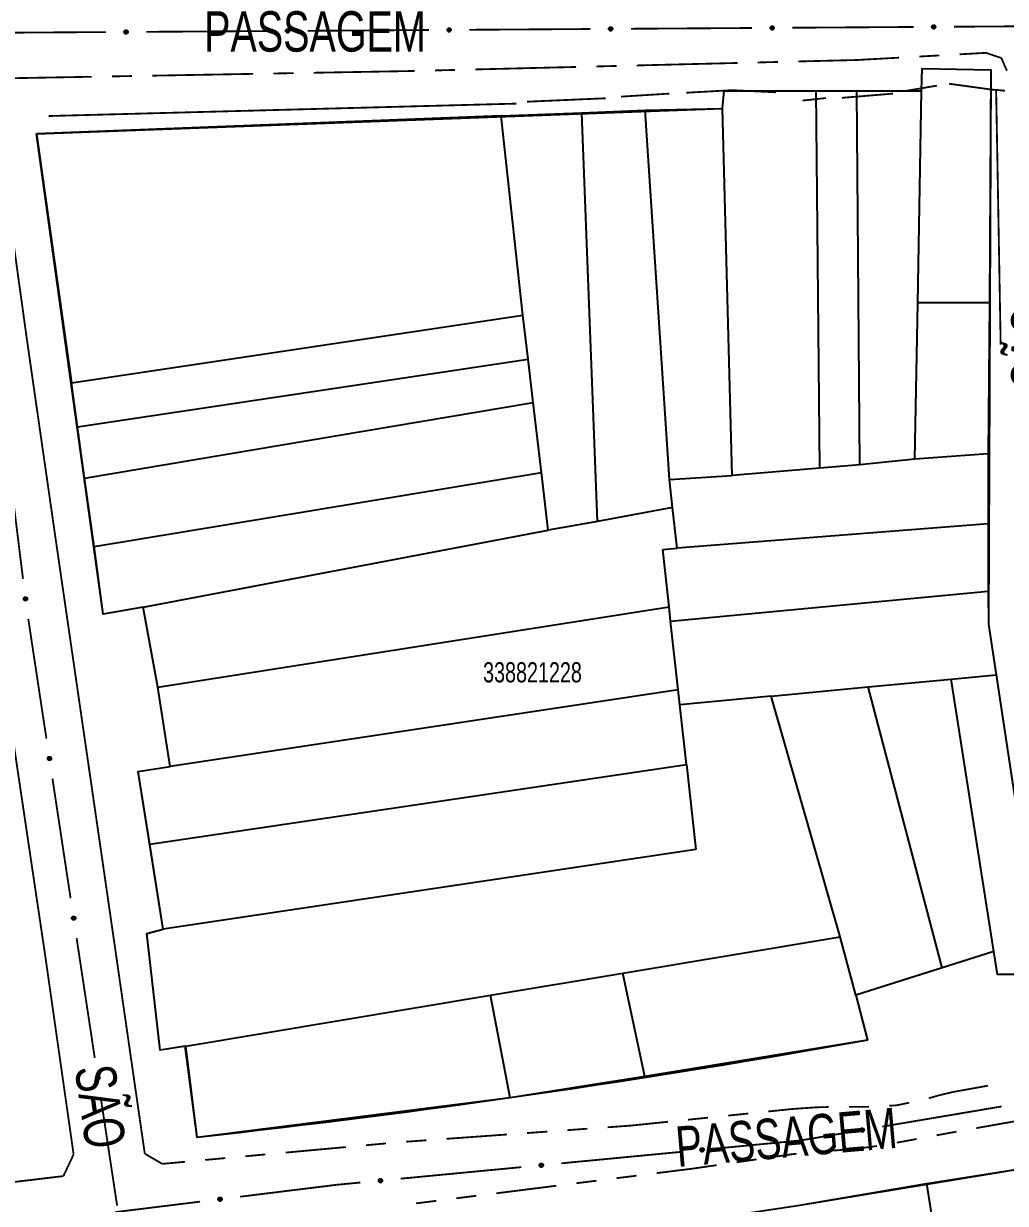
# Model space of a CAD drawing. Extents: x 203614 to 206284, y 4847494 to 4848495.
# Drawn here: x 204158.8 to 204256, y 4847838.7 to 4847955.6 of the extents above; entities that cross this region are included whole.
import ezdxf

# ---------------------------------------------------------------- set-up
doc = ezdxf.new("R2010")
doc.units = 0
doc.header["$LTSCALE"] = 1.5
doc.header["$MEASUREMENT"] = 0
doc.linetypes.add('PHANTOMX2', pattern=[5, 2.5, -0.5, 0.5, -0.5, 0.5, -0.5])
for name, color, linetype in [('CD-MALHA-LOTES', 40, 'CONTINUOUS'), ('CD_TXT_QUADRA', 7, 'CONTINUOUS'), ('HD-VALAS-DRENOS', 170, 'CONTINUOUS'), ('RU-QUADRAS', 210, 'CONTINUOUS'), ('SV-EIXO-RUA-N-PAV', 6, 'CONTINUOUS'), ('SV-EIXO-RUA-PAV', 20, 'CONTINUOUS'), ('SV-RUA-NAO-PAV-S-GUIA-C-GUIA', 7, 'PHANTOMX2'), ('SV-RUA-PAVIM-S-GUIA-C-GUIA', 7, 'CONTINUOUS'), ('SV-TXT-RUA-N-PAV-S-GUIA-C-GUIA', 7, 'CONTINUOUS'), ('SV-TXT-RUA-PAV-S-GUIA-C-GUIA', 7, 'CONTINUOUS')]:
    doc.layers.add(name, color=color, linetype=linetype)
doc.styles.add('ARIAL', font='ARIAL.TTF')

msp = doc.modelspace()

# ---------------------------------------------------------------- linework, layer by layer
at = {"layer": 'CD-MALHA-LOTES', "flags": 128}
for points in [[(204247.72, 4847948.93), (204247.76, 4847951.13)], [(204247.76, 4847951.13), (204254.58, 4847951)], [(204254.58, 4847951), (204254.45, 4847927.92)], [(204228.01, 4847947.16), (204228.15, 4847948.92)], [(204228.15, 4847948.92), (204237.29, 4847948.92)], [(204237.29, 4847948.92), (204241.29, 4847948.96)], [(204237.63, 4847911.54), (204237.29, 4847948.92)], [(204241.29, 4847948.96), (204247.72, 4847948.93)], [(204241.6, 4847911.88), (204241.29, 4847948.96)], [(204247.34, 4847927.92), (204247.72, 4847948.93)], [(204220.32, 4847947), (204228.01, 4847947.16)], [(204228.96, 4847910.81), (204228.01, 4847947.16)], [(204206.06, 4847946.44), (204160.05, 4847944.66)], [(204206.06, 4847946.44), (204214.07, 4847946.75)], [(204208.23, 4847926.7), (204206.06, 4847946.44)], [(204214.07, 4847946.75), (204220.32, 4847947)], [(204215.6, 4847906.24), (204214.07, 4847946.75)], [(204222.73, 4847910.4), (204220.32, 4847947)], [(204160.05, 4847944.66), (204163.51, 4847919.98)], [(204247.05, 4847912.43), (204247.34, 4847927.92)], [(204254.45, 4847927.92), (204247.34, 4847927.92)], [(204254.45, 4847927.92), (204254.32, 4847912.95)], [(204163.51, 4847919.98), (204208.23, 4847926.7)], [(204208.74, 4847922.33), (204208.23, 4847926.7)], [(204164.11, 4847915.63), (204208.74, 4847922.33)], [(204209.24, 4847918.04), (204208.74, 4847922.33)], [(204164.11, 4847915.63), (204163.51, 4847919.98)], [(204164.81, 4847910.55), (204209.24, 4847918.04)], [(204210.05, 4847911.12), (204209.24, 4847918.04)], [(204164.81, 4847910.55), (204164.11, 4847915.63)], [(204247.05, 4847912.43), (204241.6, 4847911.88)], [(204254.32, 4847912.95), (204247.05, 4847912.43)], [(204254.32, 4847912.95), (204254.32, 4847906.03)], [(204165.74, 4847903.77), (204210.05, 4847911.12)], [(204210.72, 4847905.39), (204210.05, 4847911.12)], [(204237.63, 4847911.54), (204228.96, 4847910.81)], [(204241.6, 4847911.88), (204237.63, 4847911.54)], [(204165.74, 4847903.77), (204164.81, 4847910.55)], [(204222.73, 4847910.4), (204228.96, 4847910.81)], [(204223.03, 4847907.65), (204222.73, 4847910.4)], [(204223.03, 4847907.65), (204215.6, 4847906.24)], [(204223.52, 4847903.61), (204223.03, 4847907.65)], [(204215.6, 4847906.24), (204210.72, 4847905.39)], [(204170.62, 4847897.76), (204210.72, 4847905.39)], [(204254.32, 4847906.03), (204223.52, 4847903.61)], [(204254.32, 4847906.03), (204254.32, 4847899.36)], [(204166.66, 4847897.08), (204165.74, 4847903.77)], [(204222.07, 4847903.48), (204223.52, 4847903.61)], [(204222.7, 4847897.8), (204222.07, 4847903.48)], [(204222.86, 4847896.37), (204254.32, 4847899.36)], [(204254.32, 4847899.36), (204254.33, 4847896.08), (204255.09, 4847891.07)], [(204170.62, 4847897.76), (204166.66, 4847897.08)], [(204172.06, 4847889.83), (204170.62, 4847897.76)], [(204172.06, 4847889.83), (204222.7, 4847897.8)], [(204222.86, 4847896.37), (204222.7, 4847897.8)], [(204223.61, 4847889.57), (204222.86, 4847896.37)], [(204250.63, 4847890.64), (204255.09, 4847891.07)], [(204255.09, 4847891.07), (204259.61, 4847861.36)], [(204232.83, 4847888.94), (204242.41, 4847889.86)], [(204242.41, 4847889.86), (204250.63, 4847890.64)], [(204249.75, 4847862.02), (204242.41, 4847889.86)], [(204254.88, 4847863.64), (204250.63, 4847890.64)], [(204173.27, 4847881.97), (204172.06, 4847889.83)], [(204223.61, 4847889.57), (204173.27, 4847881.97)], [(204223.78, 4847888.08), (204223.61, 4847889.57)], [(204232.83, 4847888.94), (204223.78, 4847888.08)], [(204239.66, 4847865.11), (204232.83, 4847888.94)], [(204224.44, 4847882.18), (204223.78, 4847888.08)], [(204170.1, 4847881.47), (204173.27, 4847881.97)], [(204171.26, 4847874.27), (204224.44, 4847882.18)], [(204224.44, 4847882.18), (204225.37, 4847873.74)], [(204171.26, 4847874.27), (204170.1, 4847881.47)], [(204172.6, 4847865.86), (204171.26, 4847874.27)], [(204225.37, 4847873.74), (204172.6, 4847865.86)], [(204170.97, 4847865.42), (204172.6, 4847865.86)], [(204172.29, 4847853.88), (204170.97, 4847865.42)], [(204218.11, 4847861.51), (204239.66, 4847865.11)], [(204241.19, 4847859.31), (204239.66, 4847865.11)], [(204254.88, 4847863.64), (204249.75, 4847862.02)], [(204255.24, 4847861.36), (204254.88, 4847863.64)], [(204249.75, 4847862.02), (204241.19, 4847859.31)], [(204205, 4847859.31), (204218.11, 4847861.51)], [(204220.3, 4847851.27), (204218.11, 4847861.51)], [(204259.61, 4847861.36), (204255.24, 4847861.36)], [(204174.84, 4847854.26), (204205, 4847859.31)], [(204206.97, 4847849.14), (204205, 4847859.31)], [(204241.19, 4847859.31), (204242.36, 4847854.87)], [(204242.36, 4847854.87), (204220.3, 4847851.27)], [(204174.84, 4847854.26), (204172.29, 4847853.88)], [(204175.95, 4847845.22), (204174.84, 4847854.26)], [(204220.3, 4847851.27), (204206.97, 4847849.14)], [(204206.97, 4847849.14), (204175.95, 4847845.22)], [(204248.23, 4847840.66), (204258.27, 4847842.23)], [(204235.64, 4847838.51), (204248.23, 4847840.66)], [(204253.35, 4847808.18), (204248.23, 4847840.66)]]:
    msp.add_lwpolyline(points, dxfattribs=at)
at = {"layer": 'HD-VALAS-DRENOS', "const_width": 0.18, "flags": 128}
for points in [[(204246.29, 4847948.94), (204249.23, 4847949.44)], [(204255.98, 4847948.93), (204255.1, 4847949.02), (204254.72, 4847949.04), (204250.43, 4847949.63)], [(204217.93, 4847948.35), (204222.72, 4847948.65)], [(204224.42, 4847948.74), (204228.98, 4847948.99), (204233.28, 4847948.78)], [(204235.92, 4847947.96), (204238.24, 4847948.21)], [(204239.82, 4847948.23), (204244.88, 4847948.65)], [(204255.1, 4847949.02), (204255.55, 4847923.77)], [(204161.26, 4847946.43), (204207.58, 4847947.66)], [(204208.64, 4847947.85), (204216.42, 4847948.19)]]:
    msp.add_lwpolyline(points, dxfattribs=at)
at = {"layer": 'RU-QUADRAS', "color": 6, "linetype": 'Continuous'}
for points in [[(204160.05, 4847944.66), (204228.01, 4847947.16), (204228.15, 4847948.92), (204247.72, 4847948.93), (204247.76, 4847951.13), (204254.58, 4847951), (204254.33, 4847896.08), (204259.61, 4847861.36), (204255.24, 4847861.36), (204254.88, 4847863.64), (204241.19, 4847859.31), (204242.36, 4847854.87, -0.0174084574), (204175.95, 4847845.22), (204174.77, 4847854.25), (204172.29, 4847853.88), (204170.97, 4847865.42), (204172.6, 4847865.86), (204170.1, 4847881.47), (204173.27, 4847881.97), (204172.06, 4847889.83), (204170.62, 4847897.76), (204166.66, 4847897.08)], [(204175.35, 4847825.45), (204178.84, 4847825.74), (204178.17, 4847832.45), (204226.63, 4847837.14), (204235.64, 4847838.51), (204258.27, 4847842.23), (204258.01, 4847843.66), (204293.08, 4847848.15), (204292.6, 4847850.87), (204298.67, 4847851.53), (204301.62, 4847832.16), (204303.82, 4847832.47), (204302.51, 4847842.34), (204301.73, 4847842.22), (204300.45, 4847850.55), (204318.1, 4847853.19), (204323.84, 4847804.4), (204258.07, 4847777.19), (204236.82, 4847769.9, -0.0473673388), (204186.28, 4847757.75), (204178.97, 4847812.6), (204176.93, 4847812.68)]]:
    msp.add_lwpolyline(points, format="xyb", close=True, dxfattribs=at)
at = {"layer": 'SV-EIXO-RUA-N-PAV', "flags": 128}
for points in [[(204232.773468, 4847955.274394), (204232.807336, 4847955.309678), (204232.843659, 4847955.333078), (204232.879571, 4847955.343875), (204232.913794, 4847955.345141), (204232.948951, 4847955.342493), (204232.983808, 4847955.332003), (204233.019917, 4847955.31179), (204233.05555, 4847955.278065), (204233.077075, 4847955.23928), (204233.089544, 4847955.204638), (204233.092919, 4847955.169029), (204233.089775, 4847955.134918), (204233.077681, 4847955.099071), (204233.05684, 4847955.062679), (204233.02206, 4847955.027668), (204232.986293, 4847955.004972), (204232.951282, 4847954.995441), (204232.915462, 4847954.992275), (204232.879601, 4847954.995408), (204232.845444, 4847955.005903), (204232.808841, 4847955.026952), (204232.77474, 4847955.061738), (204232.751696, 4847955.097153), (204232.741676, 4847955.13202), (204232.739353, 4847955.167356), (204232.74158, 4847955.202651), (204232.750666, 4847955.238129), (204232.773468, 4847955.274394)], [(204248.773149, 4847955.375406), (204248.807017, 4847955.410691), (204248.84334, 4847955.43409), (204248.879252, 4847955.444887), (204248.913475, 4847955.446153), (204248.948632, 4847955.443505), (204248.983489, 4847955.433015), (204249.019598, 4847955.412803), (204249.055231, 4847955.379077), (204249.076757, 4847955.340292), (204249.089226, 4847955.30565), (204249.0926, 4847955.270041), (204249.089456, 4847955.23593), (204249.077362, 4847955.200083), (204249.056521, 4847955.163691), (204249.021741, 4847955.128681), (204248.985974, 4847955.105984), (204248.950964, 4847955.096453), (204248.915143, 4847955.093287), (204248.879282, 4847955.096421), (204248.845125, 4847955.106915), (204248.808522, 4847955.127965), (204248.774421, 4847955.16275), (204248.751377, 4847955.198165), (204248.741357, 4847955.233033), (204248.739034, 4847955.268369), (204248.741261, 4847955.303663), (204248.750347, 4847955.339141), (204248.773149, 4847955.375406)], [(204168.774743, 4847954.870345), (204168.808611, 4847954.905629), (204168.844934, 4847954.929029), (204168.880847, 4847954.939826), (204168.915069, 4847954.941092), (204168.950227, 4847954.938444), (204168.985084, 4847954.927954), (204169.021192, 4847954.907741), (204169.056826, 4847954.874015), (204169.078351, 4847954.835231), (204169.09082, 4847954.800589), (204169.094195, 4847954.764979), (204169.09105, 4847954.730869), (204169.078956, 4847954.695022), (204169.058115, 4847954.658629), (204169.023336, 4847954.623619), (204168.987568, 4847954.600923), (204168.952558, 4847954.591392), (204168.916737, 4847954.588225), (204168.880877, 4847954.591359), (204168.84672, 4847954.601854), (204168.810116, 4847954.622903), (204168.776016, 4847954.657688), (204168.752972, 4847954.693104), (204168.742951, 4847954.727971), (204168.740628, 4847954.763307), (204168.742855, 4847954.798602), (204168.751942, 4847954.83408), (204168.774743, 4847954.870345)], [(204184.774424, 4847954.971357), (204184.808292, 4847955.006641), (204184.844615, 4847955.030041), (204184.880528, 4847955.040838), (204184.91475, 4847955.042104), (204184.949908, 4847955.039456), (204184.984765, 4847955.028966), (204185.020873, 4847955.008754), (204185.056507, 4847954.975028), (204185.078032, 4847954.936243), (204185.090501, 4847954.901601), (204185.093876, 4847954.865992), (204185.090731, 4847954.831881), (204185.078637, 4847954.796034), (204185.057797, 4847954.759642), (204185.023017, 4847954.724631), (204184.987249, 4847954.701935), (204184.952239, 4847954.692404), (204184.916418, 4847954.689238), (204184.880558, 4847954.692371), (204184.846401, 4847954.702866), (204184.809797, 4847954.723915), (204184.775697, 4847954.758701), (204184.752653, 4847954.794116), (204184.742633, 4847954.828983), (204184.740309, 4847954.864319), (204184.742537, 4847954.899614), (204184.751623, 4847954.935092), (204184.774424, 4847954.971357)], [(204200.774105, 4847955.072369), (204200.807973, 4847955.107654), (204200.844296, 4847955.131053), (204200.880209, 4847955.14185), (204200.914432, 4847955.143117), (204200.949589, 4847955.140468), (204200.984446, 4847955.129978), (204201.020554, 4847955.109766), (204201.056188, 4847955.07604), (204201.077713, 4847955.037255), (204201.090182, 4847955.002613), (204201.093557, 4847954.967004), (204201.090412, 4847954.932893), (204201.078318, 4847954.897046), (204201.057478, 4847954.860654), (204201.022698, 4847954.825644), (204200.986931, 4847954.802947), (204200.95192, 4847954.793416), (204200.916099, 4847954.79025), (204200.880239, 4847954.793384), (204200.846082, 4847954.803878), (204200.809478, 4847954.824928), (204200.775378, 4847954.859713), (204200.752334, 4847954.895128), (204200.742314, 4847954.929996), (204200.739991, 4847954.965332), (204200.742218, 4847955.000626), (204200.751304, 4847955.036105), (204200.774105, 4847955.072369)], [(204216.773787, 4847955.173382), (204216.807655, 4847955.208666), (204216.843977, 4847955.232066), (204216.87989, 4847955.242863), (204216.914113, 4847955.244129), (204216.94927, 4847955.241481), (204216.984127, 4847955.230991), (204217.020235, 4847955.210778), (204217.055869, 4847955.177052), (204217.077394, 4847955.138268), (204217.089863, 4847955.103626), (204217.093238, 4847955.068016), (204217.090093, 4847955.033906), (204217.078, 4847954.998059), (204217.057159, 4847954.961666), (204217.022379, 4847954.926656), (204216.986612, 4847954.90396), (204216.951601, 4847954.894429), (204216.915781, 4847954.891262), (204216.87992, 4847954.894396), (204216.845763, 4847954.904891), (204216.809159, 4847954.92594), (204216.775059, 4847954.960725), (204216.752015, 4847954.996141), (204216.741995, 4847955.031008), (204216.739672, 4847955.066344), (204216.741899, 4847955.101639), (204216.750985, 4847955.137117), (204216.773787, 4847955.173382)], [(204241.686867, 4847846.040592), (204241.714633, 4847846.080855), (204241.74673, 4847846.109781), (204241.780444, 4847846.126202), (204241.81402, 4847846.132944), (204241.849146, 4847846.135973), (204241.885235, 4847846.131213), (204241.924119, 4847846.117058), (204241.964704, 4847846.089489), (204241.992175, 4847846.054661), (204242.010042, 4847846.02247), (204242.019088, 4847845.987863), (204242.021459, 4847845.95369), (204242.015275, 4847845.916367), (204242.000546, 4847845.877102), (204241.971836, 4847845.836963), (204241.940175, 4847845.808821), (204241.907148, 4847845.793794), (204241.8723, 4847845.78492), (204241.836401, 4847845.782257), (204241.801003, 4847845.787133), (204241.761495, 4847845.802035), (204241.722254, 4847845.830897), (204241.693825, 4847845.862154), (204241.678338, 4847845.894961), (204241.670374, 4847845.929467), (204241.666908, 4847845.964661), (204241.670182, 4847846.001138), (204241.686867, 4847846.040592)], [(204225.824775, 4847844.084589), (204225.855372, 4847844.122744), (204225.889472, 4847844.14928), (204225.924283, 4847844.163226), (204225.958257, 4847844.167529), (204225.993511, 4847844.168016), (204226.029162, 4847844.160666), (204226.066924, 4847844.143743), (204226.105414, 4847844.113317), (204226.130302, 4847844.076599), (204226.1458, 4847844.043203), (204226.152327, 4847844.008034), (204226.152226, 4847843.973779), (204226.143366, 4847843.936999), (204226.125843, 4847843.898898), (204226.094313, 4847843.860935), (204226.060704, 4847843.83515), (204226.026679, 4847843.822545), (204225.991282, 4847843.816207), (204225.955284, 4847843.816141), (204225.92033, 4847843.823558), (204225.882, 4847843.841271), (204225.844943, 4847843.872888), (204225.818843, 4847843.906115), (204225.805763, 4847843.939954), (204225.800308, 4847843.974943), (204225.79939, 4847844.010296), (204225.805287, 4847844.046442), (204225.824775, 4847844.084589)], [(204209.897394, 4847842.561915), (204209.927992, 4847842.60007), (204209.962091, 4847842.626605), (204209.996902, 4847842.640552), (204210.030876, 4847842.644854), (204210.06613, 4847842.645342), (204210.101781, 4847842.637991), (204210.139543, 4847842.621068), (204210.178034, 4847842.590643), (204210.202921, 4847842.553925), (204210.218419, 4847842.520528), (204210.224946, 4847842.485359), (204210.224845, 4847842.451104), (204210.215986, 4847842.414324), (204210.198462, 4847842.376224), (204210.166932, 4847842.338261), (204210.133323, 4847842.312475), (204210.099298, 4847842.29987), (204210.063901, 4847842.293533), (204210.027904, 4847842.293467), (204209.992949, 4847842.300884), (204209.954619, 4847842.318596), (204209.917562, 4847842.350213), (204209.891462, 4847842.38344), (204209.878382, 4847842.417279), (204209.872927, 4847842.452269), (204209.872009, 4847842.487622), (204209.877906, 4847842.523767), (204209.897394, 4847842.561915)], [(204193.970013, 4847841.03924), (204194.000611, 4847841.077395), (204194.03471, 4847841.103931), (204194.069521, 4847841.117877), (204194.103496, 4847841.12218), (204194.138749, 4847841.122667), (204194.174401, 4847841.115316), (204194.212162, 4847841.098393), (204194.250653, 4847841.067968), (204194.27554, 4847841.03125), (204194.291039, 4847840.997853), (204194.297565, 4847840.962685), (204194.297465, 4847840.92843), (204194.288605, 4847840.89165), (204194.271081, 4847840.853549), (204194.239551, 4847840.815586), (204194.205942, 4847840.789801), (204194.171917, 4847840.777195), (204194.13652, 4847840.770858), (204194.100523, 4847840.770792), (204194.065568, 4847840.778209), (204194.027239, 4847840.795922), (204193.990181, 4847840.827539), (204193.964081, 4847840.860766), (204193.951001, 4847840.894604), (204193.945547, 4847840.929594), (204193.944628, 4847840.964947), (204193.950525, 4847841.001092), (204193.970013, 4847841.03924)], [(204178.074983, 4847839.193318), (204178.104519, 4847839.232301), (204178.137875, 4847839.259765), (204178.172288, 4847839.274664), (204178.206132, 4847839.2799), (204178.241359, 4847839.281358), (204178.277199, 4847839.274991), (204178.315412, 4847839.259114), (204178.354725, 4847839.22976), (204178.380614, 4847839.193741), (204178.397026, 4847839.160783), (204178.404518, 4847839.125808), (204178.40536, 4847839.091563), (204178.397516, 4847839.054553), (204178.381048, 4847839.015984), (204178.350575, 4847838.977168), (204178.317689, 4847838.950467), (204178.284024, 4847838.93693), (204178.248814, 4847838.929621), (204178.212832, 4847838.928564), (204178.177687, 4847838.935016), (204178.138884, 4847838.951667), (204178.100971, 4847838.982252), (204178.073966, 4847839.014748), (204178.059959, 4847839.048213), (204178.053544, 4847839.08304), (204178.051652, 4847839.118354), (204178.056552, 4847839.154648), (204178.074983, 4847839.193318)]]:
    msp.add_lwpolyline(points, close=True, dxfattribs=at)
for points in [[(204232.773468, 4847955.274394), (204233.019917, 4847955.31179)], [(204232.792697, 4847955.292864), (204232.99447, 4847955.321429)], [(204232.807336, 4847955.309678), (204232.983808, 4847955.332003)], [(204232.827984, 4847955.323107), (204232.957534, 4847955.336206)], [(204232.843659, 4847955.333078), (204232.948951, 4847955.342493)], [(204248.741261, 4847955.303663), (204249.076757, 4847955.340292)], [(204248.743928, 4847955.287135), (204249.078005, 4847955.324723)], [(204248.750347, 4847955.339141), (204249.055231, 4847955.379077)], [(204248.750535, 4847955.321291), (204249.061407, 4847955.360096)], [(204248.7626, 4847955.355481), (204249.033902, 4847955.394037)], [(204248.773149, 4847955.375406), (204249.019598, 4847955.412803)], [(204248.792378, 4847955.393876), (204248.994151, 4847955.422441)], [(204248.807017, 4847955.410691), (204248.983489, 4847955.433015)], [(204248.827665, 4847955.424119), (204248.957215, 4847955.437218)], [(204248.84334, 4847955.43409), (204248.948632, 4847955.443505)], [(204168.740628, 4847954.763307), (204169.09082, 4847954.800589)], [(204168.742855, 4847954.798602), (204169.078351, 4847954.835231)], [(204168.742951, 4847954.727971), (204169.094195, 4847954.764979)], [(204168.74439, 4847954.745224), (204169.090765, 4847954.78016)], [(204168.745522, 4847954.782074), (204169.0796, 4847954.819661)], [(204168.751437, 4847954.70979), (204169.089608, 4847954.747403)], [(204168.751942, 4847954.83408), (204169.056826, 4847954.874015)], [(204168.752129, 4847954.816229), (204169.063002, 4847954.855035)], [(204168.752972, 4847954.693104), (204169.09105, 4847954.730869)], [(204168.764195, 4847954.850419), (204169.035496, 4847954.888975)], [(204168.76667, 4847954.674408), (204169.08028, 4847954.711866)], [(204168.774743, 4847954.870345), (204169.021192, 4847954.907741)], [(204168.776016, 4847954.657688), (204169.078956, 4847954.695022)], [(204168.793972, 4847954.888815), (204168.995745, 4847954.91738)], [(204168.796896, 4847954.64185), (204169.065495, 4847954.676295)], [(204168.808611, 4847954.905629), (204168.985084, 4847954.927954)], [(204168.810116, 4847954.622903), (204169.058115, 4847954.658629)], [(204168.82926, 4847954.919058), (204168.958809, 4847954.932156)], [(204168.83391, 4847954.614792), (204169.032971, 4847954.640611)], [(204168.844934, 4847954.929029), (204168.950227, 4847954.938444)], [(204168.84672, 4847954.601854), (204169.023336, 4847954.623619)], [(204168.868134, 4847954.597269), (204168.999039, 4847954.611741)], [(204168.880877, 4847954.591359), (204168.987568, 4847954.600923)], [(204184.740309, 4847954.864319), (204185.090501, 4847954.901601)], [(204184.742537, 4847954.899614), (204185.078032, 4847954.936243)], [(204184.742633, 4847954.828983), (204185.093876, 4847954.865992)], [(204184.744072, 4847954.846236), (204185.090447, 4847954.881172)], [(204184.745203, 4847954.883086), (204185.079281, 4847954.920674)], [(204184.751118, 4847954.810802), (204185.089289, 4847954.848416)], [(204184.751623, 4847954.935092), (204185.056507, 4847954.975028)], [(204184.751811, 4847954.917242), (204185.062683, 4847954.956047)], [(204184.752653, 4847954.794116), (204185.090731, 4847954.831881)], [(204184.763876, 4847954.951432), (204185.035178, 4847954.989987)], [(204184.766351, 4847954.77542), (204185.079961, 4847954.812879)], [(204184.774424, 4847954.971357), (204185.020873, 4847955.008754)], [(204184.775697, 4847954.758701), (204185.078637, 4847954.796034)], [(204184.793653, 4847954.989827), (204184.995426, 4847955.018392)], [(204184.796577, 4847954.742862), (204185.065176, 4847954.777307)], [(204184.808292, 4847955.006641), (204184.984765, 4847955.028966)], [(204184.809797, 4847954.723915), (204185.057797, 4847954.759642)], [(204184.828941, 4847955.02007), (204184.95849, 4847955.033169)], [(204184.833591, 4847954.715805), (204185.032652, 4847954.741623)], [(204184.844615, 4847955.030041), (204184.949908, 4847955.039456)], [(204184.846401, 4847954.702866), (204185.023017, 4847954.724631)], [(204184.867815, 4847954.698282), (204184.99872, 4847954.712754)], [(204184.880558, 4847954.692371), (204184.987249, 4847954.701935)], [(204200.739991, 4847954.965332), (204201.090182, 4847955.002613)], [(204200.742218, 4847955.000626), (204201.077713, 4847955.037255)], [(204200.742314, 4847954.929996), (204201.093557, 4847954.967004)], [(204200.743753, 4847954.947249), (204201.090128, 4847954.982185)], [(204200.744885, 4847954.984099), (204201.078962, 4847955.021686)], [(204200.750799, 4847954.911815), (204201.08897, 4847954.949428)], [(204200.751304, 4847955.036105), (204201.056188, 4847955.07604)], [(204200.751492, 4847955.018254), (204201.062364, 4847955.057059)], [(204200.752334, 4847954.895128), (204201.090412, 4847954.932893)], [(204200.763557, 4847955.052444), (204201.034859, 4847955.091)], [(204200.766033, 4847954.876433), (204201.079642, 4847954.913891)], [(204200.774105, 4847955.072369), (204201.020554, 4847955.109766)], [(204200.775378, 4847954.859713), (204201.078318, 4847954.897046)], [(204200.793334, 4847955.090839), (204200.995107, 4847955.119404)], [(204200.796258, 4847954.843874), (204201.064857, 4847954.878319)], [(204200.807973, 4847955.107654), (204200.984446, 4847955.129978)], [(204200.809478, 4847954.824928), (204201.057478, 4847954.860654)], [(204200.828622, 4847955.121082), (204200.958171, 4847955.134181)], [(204200.833272, 4847954.816817), (204201.032333, 4847954.842636)], [(204200.844296, 4847955.131053), (204200.949589, 4847955.140468)], [(204200.846082, 4847954.803878), (204201.022698, 4847954.825644)], [(204200.867496, 4847954.799294), (204200.998402, 4847954.813766)], [(204200.880239, 4847954.793384), (204200.986931, 4847954.802947)], [(204216.739672, 4847955.066344), (204217.089863, 4847955.103626)], [(204216.741899, 4847955.101639), (204217.077394, 4847955.138268)], [(204216.741995, 4847955.031008), (204217.093238, 4847955.068016)], [(204216.743434, 4847955.048261), (204217.089809, 4847955.083197)], [(204216.744566, 4847955.085111), (204217.078643, 4847955.122698)], [(204216.75048, 4847955.012827), (204217.088651, 4847955.05044)], [(204216.750985, 4847955.137117), (204217.055869, 4847955.177052)], [(204216.751173, 4847955.119266), (204217.062045, 4847955.158072)], [(204216.752015, 4847954.996141), (204217.090093, 4847955.033906)], [(204216.763238, 4847955.153456), (204217.03454, 4847955.192012)], [(204216.765714, 4847954.977445), (204217.079324, 4847955.014903)], [(204216.773787, 4847955.173382), (204217.020235, 4847955.210778)], [(204216.775059, 4847954.960725), (204217.078, 4847954.998059)], [(204216.793016, 4847955.191852), (204216.994789, 4847955.220416)], [(204216.795939, 4847954.944887), (204217.064538, 4847954.979332)], [(204216.807655, 4847955.208666), (204216.984127, 4847955.230991)], [(204216.809159, 4847954.92594), (204217.057159, 4847954.961666)], [(204216.828303, 4847955.222094), (204216.957852, 4847955.235193)], [(204216.832953, 4847954.917829), (204217.032014, 4847954.943648)], [(204216.843977, 4847955.232066), (204216.94927, 4847955.241481)], [(204216.845763, 4847954.904891), (204217.022379, 4847954.926656)], [(204216.867177, 4847954.900306), (204216.998083, 4847954.914778)], [(204216.87992, 4847954.894396), (204216.986612, 4847954.90396)], [(204232.739353, 4847955.167356), (204233.089544, 4847955.204638)], [(204232.74158, 4847955.202651), (204233.077075, 4847955.23928)], [(204232.741676, 4847955.13202), (204233.092919, 4847955.169029)], [(204232.743115, 4847955.149273), (204233.08949, 4847955.184209)], [(204232.744247, 4847955.186123), (204233.078324, 4847955.223711)], [(204232.750161, 4847955.113839), (204233.088332, 4847955.151453)], [(204232.750666, 4847955.238129), (204233.05555, 4847955.278065)], [(204232.750854, 4847955.220279), (204233.061726, 4847955.259084)], [(204232.751696, 4847955.097153), (204233.089775, 4847955.134918)], [(204232.762919, 4847955.254469), (204233.034221, 4847955.293024)], [(204232.765395, 4847955.078457), (204233.079005, 4847955.115916)], [(204232.77474, 4847955.061738), (204233.077681, 4847955.099071)], [(204232.79562, 4847955.045899), (204233.064219, 4847955.080344)], [(204232.808841, 4847955.026952), (204233.05684, 4847955.062679)], [(204232.832634, 4847955.018842), (204233.031695, 4847955.04466)], [(204232.845444, 4847955.005903), (204233.02206, 4847955.027668)], [(204232.866859, 4847955.001319), (204232.997764, 4847955.01579)], [(204232.879601, 4847954.995408), (204232.986293, 4847955.004972)], [(204248.739034, 4847955.268369), (204249.089226, 4847955.30565)], [(204248.741357, 4847955.233033), (204249.0926, 4847955.270041)], [(204248.742796, 4847955.250286), (204249.089171, 4847955.285221)], [(204248.749843, 4847955.214852), (204249.088013, 4847955.252465)], [(204248.751377, 4847955.198165), (204249.089456, 4847955.23593)], [(204248.765076, 4847955.17947), (204249.078686, 4847955.216928)], [(204248.774421, 4847955.16275), (204249.077362, 4847955.200083)], [(204248.795302, 4847955.146911), (204249.0639, 4847955.181356)], [(204248.808522, 4847955.127965), (204249.056521, 4847955.163691)], [(204248.832315, 4847955.119854), (204249.031377, 4847955.145673)], [(204248.845125, 4847955.106915), (204249.021741, 4847955.128681)], [(204248.86654, 4847955.102331), (204248.997445, 4847955.116803)], [(204248.879282, 4847955.096421), (204248.985974, 4847955.105984)], [(204241.666908, 4847845.964661), (204241.992175, 4847846.054661)], [(204241.670182, 4847846.001138), (204241.964704, 4847846.089489)], [(204241.670374, 4847845.929467), (204242.010042, 4847846.02247)], [(204241.672192, 4847845.948776), (204241.995906, 4847846.039494)], [(204241.673232, 4847845.983549), (204241.973846, 4847846.071745)], [(204241.67699, 4847845.912222), (204242.013267, 4847846.002297)], [(204241.678338, 4847845.894961), (204242.019088, 4847845.987863)], [(204241.679653, 4847846.019232), (204241.94125, 4847846.100831)], [(204241.686867, 4847846.040592), (204241.924119, 4847846.117058)], [(204241.689632, 4847845.878378), (204242.017382, 4847845.969779)], [(204241.693825, 4847845.862154), (204242.021459, 4847845.95369)], [(204241.702883, 4847846.061909), (204241.897455, 4847846.122487)], [(204241.710346, 4847845.8459), (204242.013879, 4847845.933206)], [(204241.714633, 4847846.080855), (204241.885235, 4847846.131213)], [(204241.722254, 4847845.830897), (204242.015275, 4847845.916367)], [(204241.732859, 4847846.097423), (204241.858626, 4847846.131144)], [(204241.745406, 4847845.818614), (204242.004994, 4847845.895722)], [(204241.74673, 4847846.109781), (204241.849146, 4847846.135973)], [(204241.761495, 4847845.802035), (204242.000546, 4847845.877102)], [(204241.786282, 4847845.797848), (204241.978619, 4847845.855281)], [(204241.801003, 4847845.787133), (204241.971836, 4847845.836963)], [(204241.822875, 4847845.786045), (204241.949761, 4847845.82134)], [(204241.836401, 4847845.782257), (204241.940175, 4847845.808821)], [(204225.79939, 4847844.010296), (204226.130302, 4847844.076599)], [(204225.800308, 4847843.974943), (204226.1458, 4847844.043203)], [(204225.803515, 4847843.994071), (204226.132929, 4847844.061203)], [(204225.805287, 4847844.046442), (204226.105414, 4847844.113317)], [(204225.805663, 4847843.957266), (204226.147562, 4847844.02285)], [(204225.805763, 4847843.939954), (204226.152327, 4847844.008034)], [(204225.80706, 4847844.028678), (204226.113253, 4847844.094961)], [(204225.815831, 4847843.922599), (204226.14932, 4847843.99012)], [(204225.816039, 4847844.063805), (204226.08284, 4847844.126322)], [(204225.818843, 4847843.906115), (204226.152226, 4847843.973779)], [(204225.824775, 4847844.084589), (204226.066924, 4847844.143743)], [(204225.834149, 4847843.888711), (204226.143188, 4847843.953895)], [(204225.842286, 4847844.104695), (204226.040722, 4847844.151081)], [(204225.844943, 4847843.872888), (204226.143366, 4847843.936999)], [(204225.855372, 4847844.122744), (204226.029162, 4847844.160666)], [(204225.867149, 4847843.858968), (204226.131623, 4847843.91715)], [(204225.874746, 4847844.137955), (204226.002618, 4847844.162516)], [(204225.882, 4847843.841271), (204226.125843, 4847843.898898)], [(204225.889472, 4847844.14928), (204225.993511, 4847844.168016)], [(204225.906421, 4847843.835307), (204226.102399, 4847843.878716)], [(204225.92033, 4847843.823558), (204226.094313, 4847843.860935)], [(204225.942067, 4847843.820895), (204226.071168, 4847843.846945)], [(204225.955284, 4847843.816141), (204226.060704, 4847843.83515)], [(204209.872009, 4847842.487622), (204210.202921, 4847842.553925)], [(204209.872927, 4847842.452269), (204210.218419, 4847842.520528)], [(204209.876134, 4847842.471396), (204210.205548, 4847842.538528)], [(204209.877906, 4847842.523767), (204210.178034, 4847842.590643)], [(204209.878282, 4847842.434592), (204210.220181, 4847842.500175)], [(204209.878382, 4847842.417279), (204210.224946, 4847842.485359)], [(204209.879679, 4847842.506004), (204210.185872, 4847842.572286)], [(204209.88845, 4847842.399924), (204210.221939, 4847842.467446)], [(204209.888658, 4847842.541131), (204210.155459, 4847842.603647)], [(204209.891462, 4847842.38344), (204210.224845, 4847842.451104)], [(204209.897394, 4847842.561915), (204210.139543, 4847842.621068)], [(204209.906768, 4847842.366036), (204210.215807, 4847842.43122)], [(204209.914905, 4847842.582021), (204210.113341, 4847842.628406)], [(204209.917562, 4847842.350213), (204210.215986, 4847842.414324)], [(204209.927992, 4847842.60007), (204210.101781, 4847842.637991)], [(204209.939768, 4847842.336293), (204210.204242, 4847842.394475)], [(204209.947365, 4847842.61528), (204210.075237, 4847842.639842)], [(204209.954619, 4847842.318596), (204210.198462, 4847842.376224)], [(204209.962091, 4847842.626605), (204210.06613, 4847842.645342)], [(204209.97904, 4847842.312633), (204210.175018, 4847842.356042)], [(204209.992949, 4847842.300884), (204210.166932, 4847842.338261)], [(204210.014686, 4847842.298221), (204210.143787, 4847842.32427)], [(204210.027904, 4847842.293467), (204210.133323, 4847842.312475)], [(204193.944628, 4847840.964947), (204194.27554, 4847841.03125)], [(204193.945547, 4847840.929594), (204194.291039, 4847840.997853)], [(204193.948753, 4847840.948722), (204194.278168, 4847841.015853)], [(204193.950525, 4847841.001092), (204194.250653, 4847841.067968)], [(204193.950901, 4847840.911917), (204194.2928, 4847840.977501)], [(204193.951001, 4847840.894604), (204194.297565, 4847840.962685)], [(204193.952298, 4847840.983329), (204194.258491, 4847841.049612)], [(204193.961069, 4847840.87725), (204194.294558, 4847840.944771)], [(204193.961277, 4847841.018456), (204194.228078, 4847841.080973)], [(204193.964081, 4847840.860766), (204194.297465, 4847840.92843)], [(204193.970013, 4847841.03924), (204194.212162, 4847841.098393)], [(204193.979387, 4847840.843361), (204194.288426, 4847840.908545)], [(204193.987524, 4847841.059346), (204194.18596, 4847841.105732)], [(204193.990181, 4847840.827539), (204194.288605, 4847840.89165)], [(204194.000611, 4847841.077395), (204194.174401, 4847841.115316)], [(204194.012387, 4847840.813618), (204194.276861, 4847840.8718)], [(204194.019984, 4847841.092606), (204194.147856, 4847841.117167)], [(204194.027239, 4847840.795922), (204194.271081, 4847840.853549)], [(204194.03471, 4847841.103931), (204194.138749, 4847841.122667)], [(204194.051659, 4847840.789958), (204194.247637, 4847840.833367)], [(204194.065568, 4847840.778209), (204194.239551, 4847840.815586)], [(204194.087305, 4847840.775546), (204194.216406, 4847840.801596)], [(204194.100523, 4847840.770792), (204194.205942, 4847840.789801)], [(204178.051652, 4847839.118354), (204178.380614, 4847839.193741)], [(204178.053544, 4847839.08304), (204178.397026, 4847839.160783)], [(204178.056223, 4847839.102248), (204178.383664, 4847839.178422)], [(204178.056552, 4847839.154648), (204178.354725, 4847839.22976)], [(204178.058814, 4847839.13694), (204178.363066, 4847839.211626)], [(204178.059383, 4847839.065517), (204178.399347, 4847839.140487)], [(204178.059959, 4847839.048213), (204178.404518, 4847839.125808)], [(204178.066822, 4847839.172301), (204178.331802, 4847839.242138)], [(204178.070501, 4847839.031142), (204178.402005, 4847839.107818)], [(204178.073966, 4847839.014748), (204178.40536, 4847839.091563)], [(204178.074983, 4847839.193318), (204178.315412, 4847839.259114)], [(204178.089745, 4847838.997771), (204178.396873, 4847839.071437)], [(204178.091934, 4847839.213898), (204178.289017, 4847839.265728)], [(204178.100971, 4847838.982252), (204178.397516, 4847839.054553)], [(204178.104519, 4847839.232301), (204178.277199, 4847839.274991)], [(204178.123466, 4847839.248039), (204178.250614, 4847839.276111)], [(204178.123551, 4847838.968948), (204178.386323, 4847839.034388)], [(204178.137875, 4847839.259765), (204178.241359, 4847839.281358)], [(204178.138884, 4847838.951667), (204178.381048, 4847839.015984)], [(204178.163459, 4847838.946378), (204178.358169, 4847838.995165)], [(204178.177687, 4847838.935016), (204178.350575, 4847838.977168)], [(204178.199489, 4847838.932952), (204178.327824, 4847838.962546)], [(204178.212832, 4847838.928564), (204178.317689, 4847838.950467)]]:
    msp.add_lwpolyline(points, dxfattribs=at)
at = {"layer": 'SV-EIXO-RUA-N-PAV', "const_width": 0.18, "flags": 128}
for points in [[(204234.9178, 4847955.177849), (204246.917561, 4847955.253608)], [(204250.917482, 4847955.278861), (204258.917322, 4847955.329368)], [(204154.919395, 4847954.672788), (204166.919156, 4847954.748547)], [(204170.919076, 4847954.7738), (204182.918837, 4847954.849559)], [(204186.918757, 4847954.874812), (204198.918518, 4847954.950571)], [(204202.918438, 4847954.975824), (204214.918199, 4847955.051584)], [(204218.918119, 4847955.076837), (204230.91788, 4847955.152596)], [(204243.818897, 4847846.289457), (204254.664934, 4847848.123434)], [(204254.664934, 4847848.123434), (204255.65, 4847848.29)], [(204255.65, 4847848.29), (204255.650936, 4847848.290172)], [(204235.72, 4847844.92), (204239.874883, 4847845.622557)], [(204227.969202, 4847844.179016), (204234.937431, 4847844.845187)], [(204234.937431, 4847844.845187), (204235.72, 4847844.92)], [(204212.041821, 4847842.656342), (204223.987356, 4847843.798348)], [(204196.11444, 4847841.133667), (204208.059976, 4847842.275673)], [(204189.8, 4847840.53), (204192.132595, 4847840.752999)], [(204180.215998, 4847839.346736), (204189.148179, 4847840.449525)], [(204189.148179, 4847840.449525), (204189.8, 4847840.53)], [(204167.85, 4847837.82), (204176.24614, 4847838.856608)]]:
    msp.add_lwpolyline(points, dxfattribs=at)
at = {"layer": 'SV-EIXO-RUA-PAV', "const_width": 0.18, "flags": 128}
for points in [[(204157.227395, 4847912.478685), (204158.709133, 4847900.570518)], [(204159.229133, 4847896.604725), (204161.025014, 4847884.739869)], [(204161.623641, 4847880.784917), (204163.419522, 4847868.920061)], [(204164.018149, 4847864.965109), (204165.814031, 4847853.100253)], [(204166.412658, 4847849.145301), (204167.909226, 4847839.257921)], [(204167.909226, 4847839.257921), (204168.03, 4847838.46)]]:
    msp.add_lwpolyline(points, dxfattribs=at)
at = {"layer": 'SV-EIXO-RUA-PAV', "flags": 128}
for points in [[(204159.047586, 4847898.741997), (204159.086597, 4847898.712498), (204159.114093, 4847898.679168), (204159.129025, 4847898.644769), (204159.134293, 4847898.61093), (204159.135784, 4847898.575705), (204159.129452, 4847898.539859), (204159.113611, 4847898.50163), (204159.084295, 4847898.462289), (204159.0483, 4847898.436366), (204159.015358, 4847898.419923), (204158.98039, 4847898.412397), (204158.946146, 4847898.411522), (204158.909129, 4847898.419331), (204158.870544, 4847898.435763), (204158.831699, 4847898.466199), (204158.804967, 4847898.49906), (204158.791398, 4847898.532712), (204158.784055, 4847898.567914), (204158.782963, 4847898.603895), (204158.789382, 4847898.639047), (204158.805996, 4847898.677865), (204158.836545, 4847898.715808), (204158.869015, 4847898.742844), (204158.902467, 4847898.756882), (204158.937288, 4847898.763331), (204158.9726, 4847898.765256), (204159.008899, 4847898.760391), (204159.047586, 4847898.741997)], [(204161.411665, 4847882.92093), (204161.451442, 4847882.892472), (204161.479809, 4847882.859881), (204161.495645, 4847882.825888), (204161.501806, 4847882.7922), (204161.504227, 4847882.757027), (204161.498844, 4847882.721026), (204161.484019, 4847882.682392), (204161.455752, 4847882.64229), (204161.420455, 4847882.615425), (204161.38796, 4847882.598117), (204161.353202, 4847882.58967), (204161.318993, 4847882.58789), (204161.281782, 4847882.594718), (204161.242778, 4847882.610125), (204161.203141, 4847882.639524), (204161.17555, 4847882.671667), (204161.161097, 4847882.704948), (204161.152826, 4847882.739945), (204161.150785, 4847882.775884), (204161.156272, 4847882.811193), (204161.171854, 4847882.850437), (204161.20139, 4847882.889173), (204161.233134, 4847882.917058), (204161.266204, 4847882.931975), (204161.300842, 4847882.939342), (204161.336091, 4847882.942199), (204161.372506, 4847882.938295), (204161.411665, 4847882.92093)], [(204163.806174, 4847867.101122), (204163.845951, 4847867.072664), (204163.874318, 4847867.040073), (204163.890153, 4847867.00608), (204163.896314, 4847866.972392), (204163.898736, 4847866.937218), (204163.893353, 4847866.901217), (204163.878528, 4847866.862584), (204163.850261, 4847866.822482), (204163.814964, 4847866.795617), (204163.782468, 4847866.778309), (204163.747711, 4847866.769862), (204163.713502, 4847866.768082), (204163.676291, 4847866.77491), (204163.637286, 4847866.790316), (204163.59765, 4847866.819716), (204163.570059, 4847866.851858), (204163.555605, 4847866.88514), (204163.547334, 4847866.920137), (204163.545293, 4847866.956076), (204163.550781, 4847866.991385), (204163.566363, 4847867.030629), (204163.595898, 4847867.069365), (204163.627643, 4847867.09725), (204163.660713, 4847867.112167), (204163.69535, 4847867.119534), (204163.7306, 4847867.122391), (204163.767014, 4847867.118487), (204163.806174, 4847867.101122)], [(204166.200682, 4847851.281314), (204166.240459, 4847851.252856), (204166.268826, 4847851.220264), (204166.284662, 4847851.186271), (204166.290823, 4847851.152584), (204166.293244, 4847851.11741), (204166.287861, 4847851.081409), (204166.273036, 4847851.042776), (204166.244769, 4847851.002674), (204166.209472, 4847850.975809), (204166.176976, 4847850.958501), (204166.142219, 4847850.950054), (204166.10801, 4847850.948274), (204166.070799, 4847850.955102), (204166.031794, 4847850.970508), (204165.992158, 4847850.999908), (204165.964567, 4847851.03205), (204165.950113, 4847851.065332), (204165.941843, 4847851.100328), (204165.939801, 4847851.136268), (204165.945289, 4847851.171577), (204165.960871, 4847851.210821), (204165.990407, 4847851.249557), (204166.022151, 4847851.277442), (204166.055221, 4847851.292359), (204166.089859, 4847851.299726), (204166.125108, 4847851.302583), (204166.161522, 4847851.298679), (204166.200682, 4847851.281314)]]:
    msp.add_lwpolyline(points, close=True, dxfattribs=at)
for points in [[(204158.782963, 4847898.603895), (204158.804967, 4847898.49906)], [(204158.787339, 4847898.617243), (204158.817055, 4847898.488936)], [(204158.789382, 4847898.639047), (204158.831699, 4847898.466199)], [(204158.80073, 4847898.653285), (204158.849703, 4847898.458622)], [(204158.805996, 4847898.677865), (204158.870544, 4847898.435763)], [(204158.823263, 4847898.693215), (204158.888953, 4847898.430505)], [(204158.836545, 4847898.715808), (204158.909129, 4847898.419331)], [(204158.852054, 4847898.727048), (204158.926012, 4847898.419991)], [(204158.869015, 4847898.742844), (204158.946146, 4847898.411522)], [(204158.885406, 4847898.746324), (204158.962398, 4847898.414893)], [(204158.902467, 4847898.756882), (204158.98039, 4847898.412397)], [(204158.91977, 4847898.757475), (204158.995064, 4847898.417582)], [(204158.937288, 4847898.763331), (204159.015358, 4847898.419923)], [(204158.956499, 4847898.76067), (204159.032985, 4847898.433301)], [(204158.9726, 4847898.765256), (204159.0483, 4847898.436366)], [(204158.991193, 4847898.758112), (204159.066169, 4847898.453931)], [(204159.008899, 4847898.760391), (204159.084295, 4847898.462289)], [(204159.026562, 4847898.750137), (204159.096651, 4847898.485225)], [(204159.047586, 4847898.741997), (204159.113611, 4847898.50163)], [(204159.068183, 4847898.725065), (204159.120201, 4847898.528031)], [(204159.086597, 4847898.712498), (204159.129452, 4847898.539859)], [(204159.102353, 4847898.693566), (204159.130546, 4847898.566445)], [(204159.114093, 4847898.679168), (204159.135784, 4847898.575705)], [(204161.16724, 4847882.825726), (204161.221339, 4847882.632425)], [(204161.171854, 4847882.850437), (204161.242778, 4847882.610125)], [(204161.188709, 4847882.866237), (204161.261318, 4847882.605355)], [(204161.20139, 4847882.889173), (204161.281782, 4847882.594718)], [(204161.216596, 4847882.90082), (204161.298643, 4847882.595824)], [(204161.233134, 4847882.917058), (204161.318993, 4847882.58789)], [(204161.249428, 4847882.92097), (204161.33515, 4847882.591689)], [(204161.266204, 4847882.931975), (204161.353202, 4847882.58967)], [(204161.283485, 4847882.933025), (204161.367734, 4847882.595241)], [(204161.300842, 4847882.939342), (204161.38796, 4847882.598117)], [(204161.320117, 4847882.93719), (204161.405226, 4847882.611956)], [(204161.336091, 4847882.942199), (204161.420455, 4847882.615425)], [(204161.354867, 4847882.935549), (204161.437854, 4847882.633456)], [(204161.372506, 4847882.938295), (204161.455752, 4847882.64229)], [(204161.390433, 4847882.928512), (204161.467498, 4847882.665544)], [(204161.411665, 4847882.92093), (204161.484019, 4847882.682392)], [(204161.432702, 4847882.904549), (204161.489908, 4847882.708958)], [(204161.451442, 4847882.892472), (204161.498844, 4847882.721026)], [(204161.467693, 4847882.873963), (204161.499235, 4847882.747631)], [(204161.479809, 4847882.859881), (204161.504227, 4847882.757027)], [(204161.150785, 4847882.775884), (204161.17555, 4847882.671667)], [(204161.154806, 4847882.789342), (204161.187902, 4847882.661866)], [(204161.156272, 4847882.811193), (204161.203141, 4847882.639524)], [(204163.545293, 4847866.956076), (204163.570059, 4847866.851858)], [(204163.549315, 4847866.969534), (204163.58241, 4847866.842058)], [(204163.550781, 4847866.991385), (204163.59765, 4847866.819716)], [(204163.561748, 4847867.005918), (204163.615848, 4847866.812617)], [(204163.566363, 4847867.030629), (204163.637286, 4847866.790316)], [(204163.583218, 4847867.046429), (204163.655827, 4847866.785547)], [(204163.595898, 4847867.069365), (204163.676291, 4847866.77491)], [(204163.611105, 4847867.081012), (204163.693151, 4847866.776016)], [(204163.627643, 4847867.09725), (204163.713502, 4847866.768082)], [(204163.643937, 4847867.101162), (204163.729659, 4847866.771881)], [(204163.660713, 4847867.112167), (204163.747711, 4847866.769862)], [(204163.677994, 4847867.113217), (204163.762243, 4847866.775433)], [(204163.69535, 4847867.119534), (204163.782468, 4847866.778309)], [(204163.714625, 4847867.117382), (204163.799735, 4847866.792148)], [(204163.7306, 4847867.122391), (204163.814964, 4847866.795617)], [(204163.749375, 4847867.115741), (204163.832362, 4847866.813647)], [(204163.767014, 4847867.118487), (204163.850261, 4847866.822482)], [(204163.784942, 4847867.108704), (204163.862007, 4847866.845736)], [(204163.806174, 4847867.101122), (204163.878528, 4847866.862584)], [(204163.827211, 4847867.08474), (204163.884417, 4847866.88915)], [(204163.845951, 4847867.072664), (204163.893353, 4847866.901217)], [(204163.862202, 4847867.054155), (204163.893744, 4847866.927823)], [(204163.874318, 4847867.040073), (204163.898736, 4847866.937218)], [(204166.005613, 4847851.261204), (204166.08766, 4847850.956207)], [(204166.022151, 4847851.277442), (204166.10801, 4847850.948274)], [(204166.038445, 4847851.281354), (204166.124167, 4847850.952073)], [(204166.055221, 4847851.292359), (204166.142219, 4847850.950054)], [(204166.072502, 4847851.293409), (204166.156751, 4847850.955625)], [(204166.089859, 4847851.299726), (204166.176976, 4847850.958501)], [(204166.109133, 4847851.297574), (204166.194243, 4847850.97234)], [(204166.125108, 4847851.302583), (204166.209472, 4847850.975809)], [(204166.143883, 4847851.295933), (204166.22687, 4847850.993839)], [(204166.161522, 4847851.298679), (204166.244769, 4847851.002674)], [(204166.17945, 4847851.288896), (204166.256515, 4847851.025928)], [(204166.200682, 4847851.281314), (204166.273036, 4847851.042776)], [(204166.221719, 4847851.264932), (204166.278925, 4847851.069342)], [(204165.939801, 4847851.136268), (204165.964567, 4847851.03205)], [(204165.943823, 4847851.149726), (204165.976919, 4847851.022249)], [(204165.945289, 4847851.171577), (204165.992158, 4847850.999908)], [(204165.956257, 4847851.18611), (204166.010356, 4847850.992809)], [(204165.960871, 4847851.210821), (204166.031794, 4847850.970508)], [(204165.977726, 4847851.226621), (204166.050335, 4847850.965739)], [(204165.990407, 4847851.249557), (204166.070799, 4847850.955102)], [(204166.240459, 4847851.252856), (204166.287861, 4847851.081409)], [(204166.25671, 4847851.234347), (204166.288252, 4847851.108015)], [(204166.268826, 4847851.220264), (204166.293244, 4847851.11741)]]:
    msp.add_lwpolyline(points, dxfattribs=at)
at = {"layer": 'SV-RUA-NAO-PAV-S-GUIA-C-GUIA', "const_width": 0.18, "flags": 128}
for points in [[(204231.492776, 4847951.737904), (204233.492166, 4847951.787311)], [(204235.491556, 4847951.836718), (204240.49003, 4847951.960236)], [(204240.49003, 4847951.960236), (204241.29, 4847951.98)], [(204241.29, 4847951.98), (204245.48334, 4847952.2126)], [(204247.48027, 4847952.323367), (204249.4772, 4847952.434135)], [(204251.47413, 4847952.544902), (204253.471061, 4847952.65567)], [(204253.471061, 4847952.65567), (204254.09, 4847952.69)], [(204254.09, 4847952.69), (204255.03783, 4847952.371223)], [(204255.03783, 4847952.371223), (204255.616732, 4847952.176525)], [(204255.616732, 4847952.176525), (204256.171855, 4847950.903022)], [(204171.507409, 4847950.427932), (204181.50579, 4847950.60789)], [(204183.505466, 4847950.643882), (204185.505142, 4847950.679873)], [(204187.504818, 4847950.715865), (204196.503361, 4847950.877827)], [(204196.503361, 4847950.877827), (204197.18, 4847950.89)], [(204197.18, 4847950.89), (204197.503152, 4847950.897985)], [(204199.502542, 4847950.947392), (204201.501932, 4847950.996799)], [(204203.501321, 4847951.046206), (204213.49827, 4847951.293241)], [(204215.497659, 4847951.342648), (204217.497049, 4847951.392055)], [(204219.496439, 4847951.441462), (204229.493387, 4847951.688497)], [(204155.51, 4847950.14), (204165.508381, 4847950.319958)], [(204167.508057, 4847950.355949), (204169.507733, 4847950.391941)], [(204162.71, 4847841.39), (204146.84, 4847839.49), (204140.54, 4847839.25), (204117.51, 4847839.13), (204090.49, 4847838.96), (204090.11, 4847874.55), (204091.09, 4847896.51), (204108.85, 4847895.4), (204127.59, 4847895.22), (204135.71, 4847895.97), (204150.02, 4847895.94), (204150.03, 4847894.41), (204155.14, 4847894.76)], [(204254.30013, 4847850.348099), (204251.347412, 4847849.817574)], [(204249.400213, 4847849.384347), (204248.435613, 4847849.103574)], [(204250.368799, 4847849.613692), (204249.400213, 4847849.384347)], [(204250.86, 4847849.73), (204250.368799, 4847849.613692)], [(204251.347412, 4847849.817574), (204250.86, 4847849.73)], [(204234.93, 4847848.04), (204232.536266, 4847847.793762)], [(204235.522072, 4847848.081049), (204234.93, 4847848.04)], [(204234.93, 4847848.04), (204234.9301, 4847848.0401)], [(204237.295212, 4847848.203986), (204235.522072, 4847848.081049)], [(204237.51774, 4847848.20977), (204237.295212, 4847848.203986)], [(204238.517402, 4847848.235773), (204237.51774, 4847848.20977)], [(204240.714437, 4847848.248428), (204240.517301, 4847848.247866)], [(204241.517299, 4847848.247237), (204240.714437, 4847848.248428)], [(204242.225409, 4847848.246129), (204241.517299, 4847848.247237)], [(204242.516921, 4847848.260956), (204242.225409, 4847848.246129)], [(204245.226805, 4847848.398808), (204244.514339, 4847848.362565)], [(204245.507461, 4847848.456935), (204245.226805, 4847848.398808)], [(204246.48668, 4847848.659742), (204245.507461, 4847848.456935)], [(204222.588759, 4847846.770483), (204219.604507, 4847846.463499)], [(204226.567762, 4847847.179794), (204224.57826, 4847846.975138)], [(204230.546765, 4847847.589106), (204228.557263, 4847847.38445)], [(204253.135828, 4847846.14124), (204259.043399, 4847847.190336)], [(204206.639759, 4847845.511178), (204200.65514, 4847845.081846)], [(204210.629506, 4847845.797399), (204208.634633, 4847845.654288)], [(204214.619253, 4847846.08362), (204212.624379, 4847845.940509)], [(204218.89, 4847846.39), (204216.614126, 4847846.226731)], [(204219.604507, 4847846.463499), (204218.89, 4847846.39)], [(204249.199692, 4847845.429409), (204250.183036, 4847845.611163)], [(204250.183036, 4847845.611163), (204250.435256, 4847845.657781)], [(204250.435256, 4847845.657781), (204251.166972, 4847845.789674)], [(204190.689108, 4847844.264159), (204184.714064, 4847843.71749)], [(204194.672471, 4847844.628606), (204192.68079, 4847844.446382)], [(204198.660266, 4847844.938735), (204196.665393, 4847844.795625)], [(204240.8986, 4847844.068136), (204242.30308, 4847844.236988)], [(204242.30308, 4847844.236988), (204242.807668, 4847844.29765)], [(204242.807668, 4847844.29765), (204243.293369, 4847844.374727)], [(204245.265597, 4847844.706343), (204245.767404, 4847844.795559)], [(204245.767404, 4847844.795559), (204247.232989, 4847845.065979)], [(204178.73902, 4847843.17082), (204176.747339, 4847842.988597)], [(204182.722383, 4847843.535267), (204180.730701, 4847843.353043)], [(204229.393007, 4847842.75915), (204231.372337, 4847843.045951)], [(204233.351666, 4847843.332752), (204234.341331, 4847843.476153)], [(204234.341331, 4847843.476153), (204234.92, 4847843.56)], [(204234.92, 4847843.56), (204235.333319, 4847843.600398)], [(204237.323833, 4847843.794954), (204237.904936, 4847843.85175)], [(204237.904936, 4847843.85175), (204239.317999, 4847843.944879)], [(204239.317999, 4847843.944879), (204239.402848, 4847843.950469)], [(204239.402848, 4847843.950469), (204240.314996, 4847844.022226)], [(204240.314996, 4847844.022226), (204240.8986, 4847844.068136)], [(204172.763976, 4847842.624151), (204172.5, 4847842.6)], [(204174.755657, 4847842.806374), (204172.763976, 4847842.624151)], [(204221.466376, 4847841.680796), (204224.442958, 4847842.054907)], [(204224.442958, 4847842.054907), (204225.12, 4847842.14)], [(204225.12, 4847842.14), (204227.413678, 4847842.472349)], [(204213.528823, 4847840.683168), (204215.513211, 4847840.932575)], [(204217.497599, 4847841.181982), (204219.481988, 4847841.431389)], [(204205.591271, 4847839.685539), (204211.544435, 4847840.433761)], [(204197.653719, 4847838.687911), (204199.638107, 4847838.937318)], [(204201.622495, 4847839.186725), (204203.606883, 4847839.436132)]]:
    msp.add_lwpolyline(points, dxfattribs=at)
at = {"layer": 'SV-RUA-PAVIM-S-GUIA-C-GUIA', "const_width": 0.18, "flags": 128}
for points in [[(204155.51, 4847950.14), (204159.12, 4847924.1)], [(204159.12, 4847924.1), (204159.3, 4847922.85)], [(204159.3, 4847922.85), (204161.92, 4847904.66)], [(204161.92, 4847904.66), (204167.07, 4847869.23)], [(204156.47, 4847893.07), (204160.89, 4847863.35)], [(204167.07, 4847869.23), (204170.77, 4847843.61)], [(204160.89, 4847863.35), (204163.72, 4847843.54)], [(204163.72, 4847843.54), (204162.71, 4847841.39)], [(204170.77, 4847843.61), (204172.5, 4847842.6)]]:
    msp.add_lwpolyline(points, dxfattribs=at)

# ---------------------------------------------------------------- texts
at = {"layer": 'CD_TXT_QUADRA', "style": 'ARIAL', "width": 0.7}
msp.add_text('338821228', height=2, dxfattribs=at).set_placement((204204.28, 4847890.31))
at = {"layer": 'SV-TXT-RUA-N-PAV-S-GUIA-C-GUIA', "style": 'ARIAL', "width": 0.7}
msp.add_text('PASSAGEM', height=4, dxfattribs=at).set_placement((204176.65, 4847952.81))
for s, rotation, p in [('SÃO', 90, (204260.6, 4847919.44)), ('PASSAGEM', 5, (204223.56, 4847842.29, 13.74))]:
    msp.add_text(s, height=4, rotation=rotation, dxfattribs=at).set_placement(p)
at = {"layer": 'SV-TXT-RUA-PAV-S-GUIA-C-GUIA', "style": 'ARIAL', "width": 0.7}
msp.add_text('SÃO', height=4, rotation=278, dxfattribs=at).set_placement((204163.82, 4847852.09))

doc.saveas('drawing.dxf')
